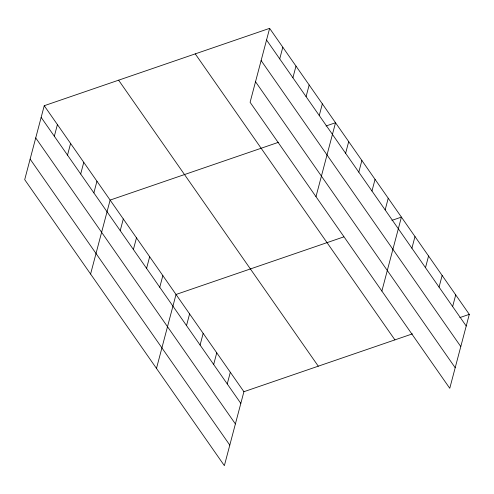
<?xml version="1.0" encoding="UTF-8"?>
<svg xmlns="http://www.w3.org/2000/svg" width="494" height="494" viewBox="0 0 494 494"><rect width="100%" height="100%" fill="white"/><g stroke="black" fill="none" stroke-linecap="round" stroke-linejoin="round"><path stroke-width="0.74" d="M44.238 105.71L24.7 179.649L224.369 465.657L243.906 391.711L44.238 105.71L269.631 28.343L469.3 314.351L449.762 388.29L250.094 102.289L269.631 28.343M54.334 136.251L57.415 124.587M67.511 155.128L70.593 143.458M80.689 174.005L83.77 162.335M93.866 192.882L96.948 181.212M90.593 274.034L110.125 200.089L278.641 142.247M120.221 230.63L123.302 218.966M133.399 249.507L136.48 237.842M146.576 268.384L149.663 256.719M159.76 287.261L162.841 275.596M156.481 368.413L176.018 294.473L343.805 236.879M186.51 325.589L189.597 313.918M200.089 345.034L203.17 333.37M279.728 58.885L282.809 47.22M213.667 364.486L216.749 352.815M292.905 77.762L295.986 66.097M227.246 383.931L230.328 372.266M306.082 96.639L309.164 84.974M319.26 115.516L322.347 103.851M315.987 196.668L335.525 122.728L326.04 125.982M345.621 153.27L348.702 141.605M358.798 172.147L361.88 160.482M371.976 191.024L375.057 179.353M385.153 209.901L388.235 198.23M381.874 291.052L401.412 217.107L391.933 220.361M411.91 248.223L414.991 236.558M425.488 267.674L428.57 256.003M439.061 287.119L442.142 275.454M452.64 306.57L455.721 294.899M243.906 391.711L412.422 333.87M459.821 317.605L469.3 314.351M266.55 40.014L466.219 326.015M261.122 60.564L460.791 346.566M255.528 81.738L455.196 367.74M195.254 53.877L394.922 339.878M118.616 80.176L318.284 366.184M41.156 117.374L240.819 403.382M35.722 137.925L235.391 423.932M30.128 159.099L229.796 445.106"/></g></svg>
